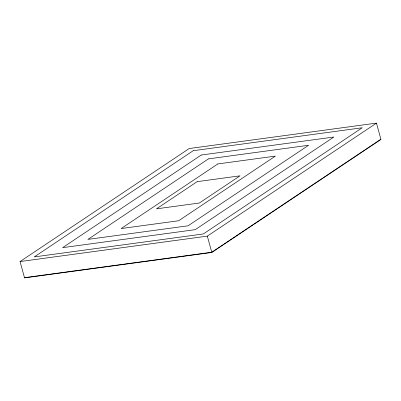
<?xml version="1.0" encoding="UTF-8"?>
<svg xmlns="http://www.w3.org/2000/svg" width="401" height="401" viewBox="0 0 401 401"><rect width="100%" height="100%" fill="white"/><g stroke="black" fill="none" stroke-linecap="round" stroke-linejoin="round"><path stroke-width="0.6" d="M20.05 261.557L189.182 148.545L376.454 123.117L380.95 139.443L211.818 252.455L24.546 277.883L20.05 261.557L207.322 236.129L376.454 123.117M380.89 139.227L211.758 252.244L24.486 277.672M207.322 236.129L211.818 252.455M193.207 150.706L34.25 256.921L203.297 233.968L362.253 127.754L193.207 150.706M201.257 155.027L62.641 247.653L195.247 229.648L333.863 137.022L201.257 155.027M208.43 158.876L87.929 239.397L188.074 225.798L308.57 145.277L208.43 158.876M217.843 163.934L121.137 228.555L178.656 220.745L275.367 156.119L217.843 163.934M197.182 181.648L156.485 208.841L199.322 203.026L240.014 175.833L197.182 181.648"/></g></svg>
